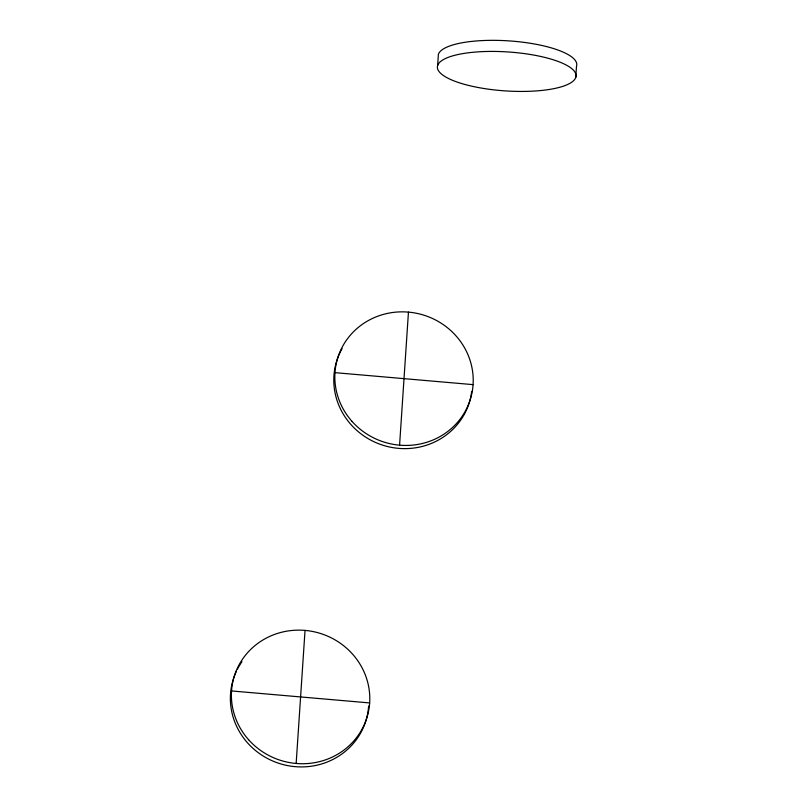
<?xml version="1.0" encoding="UTF-8"?>
<svg xmlns="http://www.w3.org/2000/svg" width="807" height="807" viewBox="0 0 807 807"><rect width="100%" height="100%" fill="white"/><g stroke="black" fill="none" stroke-linecap="round" stroke-linejoin="round"><path stroke-width="1.21" d="M296.159 763.462L305.036 630.408M399.576 445.171L408.453 312.117M437.646 65.448L438.383 54.351A69.473 19.519 3.8 0 1 513.645 41.248A69.473 19.519 3.8 0 1 576.491 66.345L575.754 77.432A69.473 19.519 3.8 0 1 466.799 84.977A69.473 19.519 3.8 0 1 477.542 51.9A69.473 19.519 3.8 0 1 575.754 77.432M334.966 372.652L473.073 384.636M231.538 690.943L369.656 702.927M471.681 391.516A69.473 66.507 18 0 1 382.054 444.96A69.473 66.507 18 0 1 342.077 348.624M368.617 706.115A69.473 66.507 18 0 1 282.995 764.542A69.473 66.507 18 0 1 236.36 671.374M237.46 669.124A69.473 66.507 18 0 1 241.979 661.669M352.054 421.446A69.473 66.507 18 0 0 469.573 401.654A69.473 66.507 18 0 0 390.437 312.834A69.473 66.507 18 0 0 352.054 421.446M248.627 739.747A69.473 66.507 18 0 0 366.146 719.945A69.473 66.507 18 0 0 287.01 631.124A69.473 66.507 18 0 0 248.627 739.747"/></g></svg>
